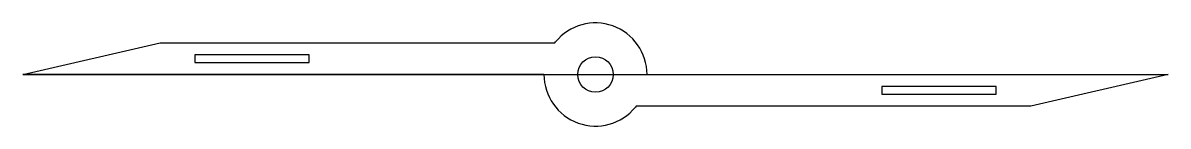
# Model space of a CAD drawing. Header units: millimetres. Extents: x -75 to 75, y -7 to 7.
import ezdxf

# ---------------------------------------------------------------- set-up
doc = ezdxf.new("R2010")
doc.units = ezdxf.units.MM
for name, color, linetype in [('CUT_INNER', 6, 'Continuous'), ('CUT_OUTER', 1, 'Continuous'), ('GUIDE', 3, 'Continuous')]:
    doc.layers.add(name, color=color, linetype=linetype)

msp = doc.modelspace()

# ---------------------------------------------------------------- linework, layer by layer
at = {"layer": 'CUT_INNER'}
for points in [[(-52.5, 1.5625), (-37.5, 1.5625), (-37.5, 2.5625), (-52.5, 2.5625)], [(37.5, -2.5625), (52.5, -2.5625), (52.5, -1.5625), (37.5, -1.5625)]]:
    msp.add_lwpolyline(points, close=True, dxfattribs=at)
msp.add_circle((0, 0), 2.33, dxfattribs=at)
at = {"layer": 'CUT_OUTER'}
for points in [[(-75, 0), (-57, 4.125), (-5.3344, 4.125), (-5.2178, 4.2822)], [(-6.75, 0), (-57, 0), (-75, 0)], [(6.75, 0), (75, 0), (57, -4.125), (5.3344, -4.125), (5.2178, -4.2822)]]:
    msp.add_lwpolyline(points, dxfattribs=at)
for start, end in [(0, 140.625), (180, 320.625)]:
    msp.add_arc((0, 0), 6.75, start, end, dxfattribs=at)
at = {"layer": 'GUIDE'}
msp.add_lwpolyline([(-75, 0), (75, 0)], dxfattribs=at)

doc.saveas('drawing.dxf')
